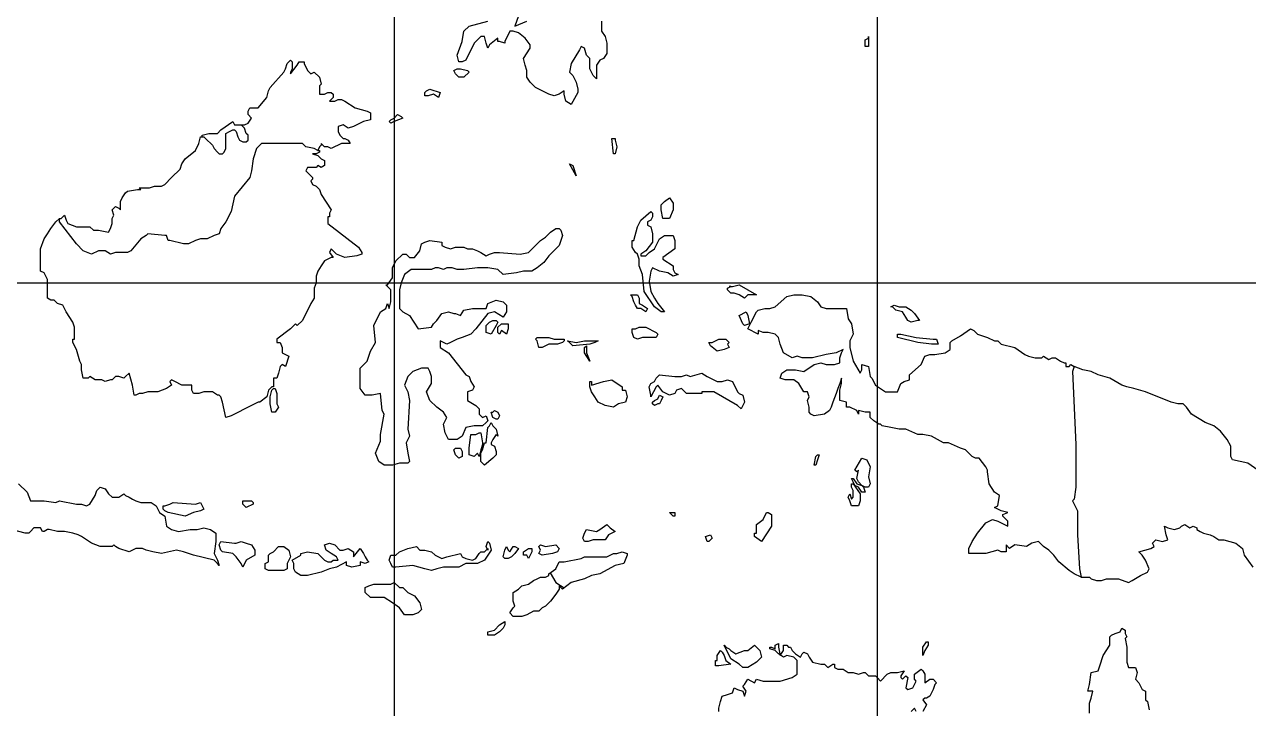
# Model space of a CAD drawing. Header units: millimetres. Extents: x 1844 to 27622, y 2629 to 17869.
# Drawn here: x 22207 to 24835, y 7105 to 8573 of the extents above; entities that cross this region are included whole.
import ezdxf

# ---------------------------------------------------------------- set-up
doc = ezdxf.new("R2010")
doc.units = ezdxf.units.MM
doc.layers.add('COUNTRY', color=212, linetype='Continuous')
doc.layers.add('网格线', color=251, linetype='Continuous')

msp = doc.modelspace()

# ---------------------------------------------------------------- linework, layer by layer
at = {"layer": 'COUNTRY', "linetype": 'Continuous', "lineweight": -3}
for points in [[(23446.5, 8580.5), (23446.5, 8558.6), (23453.8, 8547.7), (23457.5, 8533.1), (23457.5, 8511.2), (23450.2, 8500.2), (23442.9, 8496.6), (23435.6, 8485.6), (23435.6, 8456.4), (23428.3, 8463.7), (23421, 8478.3), (23421, 8500.2), (23413.7, 8507.5), (23410, 8522.1), (23402.7, 8525.8), (23399.1, 8518.5), (23380.8, 8489.3), (23377.2, 8471), (23384.5, 8463.7), (23391.8, 8449.1), (23395.4, 8434.5), (23395.4, 8427.2), (23380.8, 8401.7), (23369.9, 8409), (23366.2, 8423.6), (23366.2, 8430.9), (23355.3, 8423.6), (23344.3, 8419.9), (23333.4, 8423.6), (23304.2, 8438.2), (23293.2, 8449.1), (23285.9, 8460.1), (23285.9, 8474.7), (23282.3, 8485.6), (23278.6, 8500.2), (23293.2, 8522.1), (23293.2, 8529.4), (23282.3, 8544), (23267.7, 8555), (23256.7, 8558.6), (23249.4, 8558.6), (23238.5, 8536.7), (23238.5, 8533.1), (23227.5, 8536.7), (23223.9, 8536.7), (23223.9, 8544), (23205.6, 8529.4), (23202, 8522.1), (23198.3, 8533.1), (23194.7, 8547.7), (23187.4, 8547.7), (23172.8, 8533.1), (23154.6, 8496.6), (23147.3, 8492.9), (23140, 8492.9), (23136.3, 8507.5), (23147.3, 8536.7), (23150.9, 8558.6), (23161.9, 8569.6), (23202, 8580.5)], [(23267.7, 8591.5), (23260.4, 8569.6), (23285.9, 8580.5)], [(24019.5, 8544), (24019.5, 8547.7), (24019.5, 8533.1), (24019.5, 8525.8), (24012.2, 8525.8), (24012.2, 8529.4), (24012.2, 8540.4), (24012.2, 8540.4), (24019.5, 8544)], [(22672.8, 8357.9), (22680.1, 8357.9), (22687.4, 8361.5), (22694.7, 8372.5), (22687.4, 8379.8), (22687.4, 8387.1), (22691, 8394.4), (22698.3, 8394.4), (22709.3, 8394.4), (22727.5, 8416.3), (22731.2, 8430.9), (22734.8, 8438.2), (22764, 8471), (22767.7, 8478.3), (22771.3, 8489.3), (22778.6, 8496.6), (22778.6, 8496.6), (22782.3, 8492.9), (22782.3, 8478.3), (22778.6, 8471), (22778.6, 8467.4), (22793.2, 8485.6), (22796.9, 8492.9), (22807.8, 8492.9), (22807.8, 8489.3), (22815.1, 8474.7), (22822.4, 8467.4), (22829.7, 8471), (22840.7, 8460.1), (22844.3, 8445.5), (22840.7, 8441.8), (22840.7, 8423.6), (22844.3, 8423.6), (22848, 8423.6), (22851.6, 8423.6), (22858.9, 8427.2), (22866.2, 8427.2), (22869.9, 8423.6), (22869.9, 8416.3), (22862.6, 8409), (22866.2, 8409), (22873.5, 8409), (22880.8, 8412.6), (22888.1, 8412.6), (22895.4, 8409), (22917.3, 8394.4), (22942.9, 8387.1), (22950.2, 8383.4), (22950.2, 8376.1), (22950.2, 8368.8), (22935.6, 8365.2), (22928.3, 8361.5), (22913.7, 8354.2), (22902.7, 8350.6), (22891.8, 8357.9), (22880.8, 8354.2), (22880.8, 8343.3), (22884.5, 8336), (22891.8, 8328.7), (22895.4, 8328.7), (22902.7, 8325), (22906.4, 8317.7), (22888.1, 8317.7), (22866.2, 8306.8), (22858.9, 8310.4), (22851.6, 8310.4), (22844.3, 8317.7), (22844.3, 8314.1), (22840.7, 8310.4), (22837, 8303.1)], [(23129, 8474.7), (23136.3, 8478.3), (23143.6, 8478.3), (23158.2, 8474.7), (23161.9, 8471), (23150.9, 8460.1), (23140, 8460.1), (23132.7, 8467.4), (23129, 8474.7)], [(23067, 8419.9), (23067, 8427.2), (23070.6, 8430.9), (23077.9, 8434.5), (23099.8, 8427.2), (23096.2, 8416.3), (23085.2, 8423.6), (23074.3, 8419.9), (23067, 8419.9)], [(22588.9, 8332.3), (22588.9, 8336), (22603.5, 8339.6), (22621.7, 8339.6), (22629, 8346.9), (22654.6, 8365.2), (22658.2, 8357.9), (22672.8, 8357.9)], [(22994, 8361.5), (22990.3, 8365.2), (22994, 8368.8), (23001.3, 8372.5), (23008.6, 8379.8), (23015.9, 8376.1), (23019.5, 8372.5), (23001.3, 8365.2), (22994, 8361.5)], [(22282.3, 8157.1), (22285.9, 8157.1), (22289.6, 8160.8), (22293.2, 8164.4), (22296.9, 8153.5), (22300.5, 8146.2), (22318.8, 8138.9), (22326.1, 8138.9), (22340.7, 8138.9), (22348, 8138.9), (22355.3, 8131.6), (22366.2, 8131.6), (22388.1, 8127.9), (22391.8, 8135.2), (22395.4, 8146.2), (22395.4, 8157.1), (22399.1, 8164.4), (22395.4, 8175.4), (22402.7, 8182.7), (22410, 8179), (22413.7, 8175.4), (22413.7, 8193.6), (22417.3, 8200.9), (22424.6, 8211.9), (22428.3, 8215.5), (22450.2, 8219.2), (22457.5, 8219.2), (22453.8, 8222.8), (22461.1, 8222.8), (22475.7, 8222.8), (22486.7, 8226.5), (22501.3, 8226.5), (22508.6, 8230.1), (22523.2, 8244.7), (22541.4, 8263), (22545.1, 8273.9), (22552.4, 8284.9), (22574.3, 8303.1), (22581.6, 8317.7), (22585.2, 8332.3), (22588.9, 8332.3)], [(23468.4, 8328.7), (23475.7, 8328.7), (23475.7, 8325), (23479.4, 8310.4), (23475.7, 8295.8), (23472.1, 8295.8), (23468.4, 8328.7)], [(22837, 8303.1), (22840.7, 8303.1), (22840.7, 8299.5), (22833.4, 8295.8), (22826.1, 8295.8), (22837, 8292.2), (22844.3, 8284.9), (22851.6, 8281.2), (22851.6, 8270.3), (22844.3, 8266.6), (22837, 8270.3), (22833.4, 8266.6), (22815.1, 8266.6), (22811.5, 8259.3), (22822.4, 8248.4), (22826.1, 8244.7), (22826.1, 8241.1), (22822.4, 8237.4), (22826.1, 8230.1), (22833.4, 8226.5), (22840.7, 8219.2), (22844.3, 8208.2), (22866.2, 8175.4), (22862.6, 8168.1), (22862.6, 8160.8), (22858.9, 8160.8), (22858.9, 8153.5), (22858.9, 8146.2), (22924.6, 8095.1), (22931.9, 8084.2), (22931.9, 8080.5), (22921, 8076.9), (22895.4, 8073.2), (22877.2, 8080.5), (22866.2, 8091.5), (22862.6, 8084.2), (22869.9, 8073.2), (22866.2, 8073.2), (22851.6, 8065.9), (22844.3, 8055), (22837, 8044), (22833.4, 8033.1), (22833.4, 8018.5), (22829.7, 8007.5), (22829.7, 7985.6), (22822.4, 7974.7), (22804.2, 7938.2), (22793.2, 7927.2), (22789.6, 7930.9), (22778.6, 7919.9), (22749.4, 7898), (22749.4, 7890.7), (22756.7, 7890.7), (22760.4, 7879.8), (22760.4, 7868.8), (22775, 7861.5), (22767.7, 7839.6), (22760.4, 7843.3), (22756.7, 7839.6), (22753.1, 7825), (22749.4, 7814.1), (22742.1, 7814.1), (22742.1, 7806.8), (22742.1, 7799.5), (22742.1, 7795.8), (22738.5, 7795.8), (22731.2, 7788.5), (22727.5, 7773.9), (22712.9, 7763), (22709.3, 7763), (22694.7, 7755.7), (22650.9, 7733.8), (22640, 7730.1), (22632.7, 7763), (22629, 7773.9), (22625.4, 7777.6), (22621.7, 7777.6), (22610.8, 7784.9), (22592.5, 7784.9), (22581.6, 7781.2), (22570.6, 7781.2), (22567, 7788.5), (22567, 7799.5), (22545.1, 7799.5), (22530.5, 7806.8), (22523.2, 7810.4), (22519.5, 7806.8), (22523.2, 7799.5), (22512.2, 7792.2), (22494, 7784.9), (22483, 7784.9), (22472.1, 7784.9), (22461.1, 7781.2), (22453.8, 7781.2), (22446.5, 7777.6), (22442.9, 7777.6), (22439.2, 7799.5), (22431.9, 7825), (22424.6, 7817.7), (22421, 7814.1), (22410, 7817.7), (22402.7, 7817.7), (22395.4, 7810.4), (22391.8, 7810.4), (22380.8, 7806.8), (22373.5, 7810.4), (22358.9, 7810.4), (22348, 7817.7), (22344.3, 7814.1), (22333.4, 7814.1), (22329.7, 7832.3), (22329.7, 7843.3), (22326.1, 7850.6), (22318.8, 7876.1), (22311.5, 7890.7), (22311.5, 7898), (22315.1, 7898), (22315.1, 7909), (22315.1, 7923.6), (22311.5, 7934.5), (22296.9, 7956.4), (22293.2, 7963.7), (22289.6, 7971), (22278.6, 7974.7), (22271.3, 7982), (22264, 7982), (22256.7, 7985.6), (22256.7, 8000.2), (22256.7, 8025.8), (22249.4, 8040.4), (22242.1, 8044), (22242.1, 8051.3), (22242.1, 8073.2), (22242.1, 8091.5), (22249.4, 8113.3), (22256.7, 8124.3), (22264, 8135.2), (22275, 8149.8), (22282.3, 8157.1)], [(23377.2, 8273.9), (23377.2, 8273.9), (23384.5, 8270.3), (23391.8, 8248.4), (23377.2, 8273.9)], [(23592.5, 8200.9), (23599.8, 8190), (23599.8, 8182.7), (23599.8, 8175.4), (23592.5, 8157.1), (23577.9, 8157.1), (23574.3, 8175.4), (23574.3, 8186.3), (23581.6, 8193.6), (23592.5, 8200.9)], [(23552.4, 8171.7), (23552.4, 8171.7), (23556, 8168.1), (23556, 8160.8), (23552.4, 8153.5), (23545.1, 8149.8), (23545.1, 8142.5), (23552.4, 8138.9), (23556, 8124.3), (23556, 8113.3), (23556, 8106), (23541.4, 8087.8), (23530.5, 8080.5), (23530.5, 8076.9), (23541.4, 8076.9), (23548.7, 8084.2), (23559.7, 8091.5), (23570.6, 8113.3), (23581.6, 8120.6), (23596.2, 8120.6), (23599.8, 8120.6), (23603.5, 8109.7), (23603.5, 8091.5), (23577.9, 8073.2), (23577.9, 8069.6), (23599.8, 8055), (23599.8, 8047.7), (23603.5, 8040.4), (23610.8, 8036.7), (23599.8, 8033.1), (23588.9, 8040.4), (23570.6, 8044), (23556, 8051.3), (23552.4, 8044), (23548.7, 8022.1), (23552.4, 8000.2), (23559.7, 7985.6), (23567, 7974.7), (23581.6, 7956.4), (23574.3, 7956.4), (23559.7, 7967.4), (23537.8, 8000.2), (23534.1, 8036.7), (23526.8, 8055), (23526.8, 8069.6), (23523.2, 8080.5), (23519.5, 8084.2), (23512.2, 8095.1), (23512.2, 8109.7), (23515.9, 8109.7), (23523.2, 8138.9), (23530.5, 8153.5), (23552.4, 8171.7)], [(23077.9, 8109.7), (23103.5, 8106), (23103.5, 8098.8), (23110.8, 8095.1), (23121.7, 8091.5), (23132.7, 8095.1), (23140, 8095.1), (23150.9, 8095.1), (23158.2, 8091.5), (23169.2, 8091.5), (23180.1, 8087.8), (23187.4, 8084.2), (23198.3, 8076.9), (23205.6, 8080.5), (23216.6, 8084.2), (23227.5, 8084.2), (23271.3, 8080.5), (23289.6, 8084.2), (23315.1, 8109.7), (23326.1, 8117), (23337, 8127.9), (23348, 8135.2), (23355.3, 8135.2), (23358.9, 8131.6), (23362.6, 8120.6), (23358.9, 8109.7), (23355.3, 8098.8), (23333.4, 8076.9), (23322.4, 8062.3), (23307.8, 8051.3), (23296.9, 8044), (23278.6, 8044), (23264, 8040.4), (23234.8, 8036.7), (23223.9, 8047.7), (23202, 8051.3), (23180.1, 8051.3), (23150.9, 8047.7), (23136.3, 8047.7), (23125.4, 8051.3), (23114.4, 8051.3), (23107.1, 8047.7), (23096.2, 8051.3), (23088.9, 8051.3), (23081.6, 8047.7), (23063.3, 8047.7), (23048.7, 8047.7), (23037.8, 8047.7), (23023.2, 8036.7), (23015.9, 8018.5), (23012.2, 8003.9), (23012.2, 7963.7), (23019.5, 7956.4), (23034.1, 7949.1), (23052.4, 7919.9), (23081.6, 7923.6), (23085.2, 7930.9), (23092.5, 7938.2), (23103.5, 7952.8), (23118.1, 7956.4), (23129, 7952.8), (23132.7, 7952.8), (23143.6, 7949.1), (23150.9, 7960.1), (23169.2, 7963.7), (23198.3, 7963.7), (23202, 7974.7), (23220.2, 7982), (23234.8, 7978.3), (23242.1, 7971), (23242.1, 7956.4), (23234.8, 7945.5), (23216.6, 7956.4), (23202, 7952.8), (23176.4, 7919.9), (23165.5, 7909), (23147.3, 7901.7), (23136.3, 7898), (23121.7, 7890.7), (23114.4, 7887.1), (23099.8, 7894.4), (23099.8, 7879.8), (23118.1, 7868.8), (23154.6, 7821.4), (23161.9, 7817.7), (23165.5, 7806.8), (23172.8, 7795.8), (23169.2, 7788.5), (23158.2, 7784.9), (23158.2, 7773.9), (23158.2, 7766.6), (23176.4, 7755.7), (23183.7, 7748.4), (23183.7, 7737.4), (23191, 7730.1), (23198.3, 7733.8), (23202, 7722.8), (23198.3, 7719.2), (23191, 7711.9), (23172.8, 7711.9), (23154.6, 7708.2), (23147.3, 7690), (23136.3, 7682.7), (23118.1, 7682.7), (23110.8, 7697.3), (23107.1, 7715.5), (23114.4, 7730.1), (23107.1, 7741.1), (23092.5, 7752), (23077.9, 7766.6), (23070.6, 7784.9), (23081.6, 7803.1), (23081.6, 7817.7), (23077.9, 7828.7), (23074.3, 7836), (23059.7, 7836), (23041.4, 7828.7), (23030.5, 7817.7), (23023.2, 7799.5), (23030.5, 7784.9), (23034.1, 7766.6), (23030.5, 7704.6), (23034.1, 7690), (23026.8, 7675.4), (23030.5, 7653.5), (23034.1, 7635.2), (23030.5, 7631.6), (23012.2, 7631.6), (22997.6, 7627.9), (22979.4, 7627.9), (22968.4, 7635.2), (22961.1, 7653.5), (22972.1, 7679), (22972.1, 7693.6), (22979.4, 7737.4), (22975.7, 7744.7), (22972.1, 7781.2), (22953.8, 7777.6), (22939.2, 7777.6), (22928.3, 7792.2), (22928.3, 7810.4), (22928.3, 7836), (22942.9, 7850.6), (22950.2, 7872.5), (22961.1, 7890.7), (22957.5, 7927.2), (22972.1, 7956.4), (22983, 7963.7), (22986.7, 7974.7), (22990.3, 7963.7), (22994, 7978.3), (22994, 8003.9), (22983, 8014.8), (22986.7, 8014.8), (22997.6, 8029.4), (22997.6, 8036.7), (22997.6, 8051.3), (23004.9, 8065.9), (23019.5, 8080.5), (23026.8, 8080.5), (23034.1, 8073.2), (23045.1, 8073.2), (23056, 8087.8), (23059.7, 8102.4), (23067, 8106), (23077.9, 8109.7)], [(23723.9, 8011.2), (23720.2, 8011.2), (23727.5, 8011.2), (23742.1, 8014.8), (23778.6, 7992.9), (23760.4, 7992.9), (23753.1, 7985.6), (23742.1, 7992.9), (23731.2, 7996.6), (23723.9, 7996.6), (23716.6, 8003.9), (23716.6, 8007.5), (23723.9, 8011.2)], [(23508.6, 7992.9), (23523.2, 7992.9), (23526.8, 7985.6), (23526.8, 7974.7), (23534.1, 7971), (23545.1, 7963.7), (23541.4, 7956.4), (23530.5, 7963.7), (23523.2, 7963.7), (23519.5, 7971), (23515.9, 7978.3), (23512.2, 7989.3), (23508.6, 7992.9)], [(24475.7, 7387.1), (24475.7, 7387.1), (24461.1, 7394.4), (24450.2, 7401.7), (24428.3, 7419.9), (24417.3, 7434.5), (24406.4, 7445.5), (24395.4, 7452.8), (24391.8, 7456.4), (24384.5, 7463.7), (24369.9, 7460.1), (24358.9, 7452.8), (24333.4, 7456.4), (24322.4, 7449.1), (24315.1, 7456.4), (24315.1, 7445.5), (24315.1, 7441.8), (24311.5, 7441.8), (24304.2, 7441.8), (24296.9, 7445.5), (24271.3, 7438.2), (24245.8, 7438.2), (24234.8, 7438.2), (24234.8, 7449.1), (24242.1, 7463.7), (24253.1, 7482), (24271.3, 7503.9), (24285.9, 7511.2), (24296.9, 7507.5), (24311.5, 7500.2), (24318.8, 7496.6), (24318.8, 7507.5), (24307.8, 7518.5), (24307.8, 7522.1), (24318.8, 7525.8), (24304.2, 7529.4), (24289.6, 7536.7), (24296.9, 7540.4), (24300.5, 7562.3), (24289.6, 7569.6), (24278.6, 7587.8), (24275, 7613.3), (24275, 7617), (24271.3, 7624.3), (24256.7, 7642.5), (24249.4, 7642.5), (24242.1, 7646.2), (24234.8, 7653.5), (24234.8, 7653.5), (24227.5, 7660.8), (24216.6, 7664.4), (24191, 7675.4), (24180.1, 7675.4), (24154.6, 7690), (24136.3, 7693.6), (24125.4, 7693.6), (24099.8, 7704.6), (24085.2, 7704.6), (24067, 7708.2), (24048.7, 7711.9), (24045.1, 7715.5), (24041.4, 7715.5), (24030.5, 7722.8), (24023.2, 7730.1), (24023.2, 7741.1), (24012.2, 7741.1), (23997.6, 7744.7), (23997.6, 7737.4), (23994, 7744.7), (23979.4, 7752), (23972.1, 7752), (23972.1, 7763), (23957.5, 7766.6), (23957.5, 7773.9), (23957.5, 7788.5), (23961.1, 7803.1), (23961.1, 7814.1), (23957.5, 7803.1), (23953.8, 7792.2), (23950.2, 7781.2), (23942.9, 7763), (23939.2, 7752), (23935.6, 7744.7), (23924.6, 7737.4), (23902.7, 7733.8), (23895.4, 7737.4), (23891.8, 7741.1), (23891.8, 7752), (23888.1, 7766.6), (23891.8, 7773.9), (23888.1, 7784.9), (23880.8, 7784.9), (23869.9, 7803.1), (23858.9, 7810.4), (23840.7, 7810.4), (23829.7, 7814.1), (23833.4, 7825), (23844.3, 7832.3), (23862.6, 7832.3), (23880.8, 7828.7), (23902.7, 7843.3), (23917.3, 7846.9), (23928.3, 7843.3), (23946.5, 7843.3), (23957.5, 7846.9), (23957.5, 7857.9), (23961.1, 7868.8), (23964.8, 7876.1), (23950.2, 7868.8), (23928.3, 7865.2), (23899.1, 7857.9), (23877.2, 7857.9), (23866.2, 7861.5), (23855.3, 7857.9), (23837, 7868.8), (23829.7, 7887.1), (23826.1, 7901.7), (23818.8, 7909), (23804.2, 7912.6), (23793.2, 7912.6), (23782.3, 7916.3), (23782.3, 7909), (23760.4, 7919.9), (23764, 7927.2), (23767.7, 7934.5), (23778.6, 7956.4), (23782.3, 7960.1), (23796.9, 7963.7), (23807.8, 7963.7), (23818.8, 7967.4), (23844.3, 7989.3), (23858.9, 7992.9), (23877.2, 7992.9), (23895.4, 7989.3), (23910, 7978.3), (23917.3, 7967.4), (23928.3, 7963.7), (23972.1, 7963.7), (23975.7, 7941.8), (23983, 7930.9), (23986.7, 7909), (23979.4, 7894.4), (23979.4, 7879.8), (23986.7, 7850.6), (24001.3, 7825), (24004.9, 7832.3), (24004.9, 7843.3), (24019.5, 7839.6), (24023.2, 7817.7), (24026.8, 7814.1), (24034.1, 7799.5), (24056, 7784.9), (24063.3, 7784.9), (24081.6, 7784.9), (24088.9, 7803.1), (24096.2, 7806.8), (24107.1, 7810.4), (24107.1, 7821.4), (24132.7, 7843.3), (24140, 7861.5), (24150.9, 7865.2), (24161.9, 7865.2), (24183.7, 7868.8), (24194.7, 7876.1), (24194.7, 7890.7), (24198.3, 7894.4), (24216.6, 7905.3), (24238.5, 7919.9), (24245.8, 7916.3), (24253.1, 7909), (24275, 7901.7), (24289.6, 7894.4), (24296.9, 7894.4), (24304.2, 7887.1), (24333.4, 7879.8), (24355.3, 7865.2), (24362.6, 7861.5), (24377.2, 7857.9), (24391.8, 7857.9), (24395.4, 7861.5), (24406.4, 7854.2), (24413.7, 7857.9), (24421, 7857.9), (24431.9, 7850.6), (24439.2, 7846.9), (24442.9, 7846.9), (24442.9, 7843.3), (24442.9, 7839.6), (24450.2, 7839.6), (24453.8, 7843.3), (24461.1, 7839.6)], [(24070.6, 7967.4), (24067, 7967.4), (24074.3, 7971), (24085.2, 7967.4), (24088.9, 7967.4), (24099.8, 7967.4), (24110.8, 7960.1), (24118.1, 7952.8), (24129, 7938.2), (24125.4, 7938.2), (24110.8, 7934.5), (24103.5, 7938.2), (24099.8, 7945.5), (24092.5, 7956.4), (24077.9, 7960.1), (24070.6, 7967.4)], [(23212.9, 7938.2), (23220.2, 7938.2), (23223.9, 7934.5), (23220.2, 7927.2), (23209.3, 7909), (23198.3, 7912.6), (23198.3, 7923.6), (23198.3, 7927.2), (23205.6, 7934.5), (23212.9, 7938.2)], [(23742.1, 7949.1), (23756.7, 7956.4), (23760.4, 7949.1), (23764, 7930.9), (23753.1, 7927.2), (23749.4, 7930.9), (23742.1, 7949.1)], [(23223.9, 7923.6), (23231.2, 7930.9), (23234.8, 7930.9), (23245.8, 7930.9), (23245.8, 7927.2), (23245.8, 7919.9), (23242.1, 7909), (23231.2, 7916.3), (23227.5, 7909), (23223.9, 7912.6), (23223.9, 7919.9), (23223.9, 7923.6)], [(23512.2, 7919.9), (23519.5, 7919.9), (23526.8, 7923.6), (23541.4, 7923.6), (23563.3, 7912.6), (23567, 7909), (23563.3, 7901.7), (23534.1, 7901.7), (23523.2, 7898), (23515.9, 7901.7), (23512.2, 7912.6), (23512.2, 7919.9)], [(23307.8, 7901.7), (23333.4, 7901.7), (23344.3, 7898), (23362.6, 7898), (23366.2, 7898), (23366.2, 7894.4), (23362.6, 7890.7), (23351.6, 7887.1), (23333.4, 7887.1), (23318.8, 7879.8), (23311.5, 7879.8), (23307.8, 7894.4), (23304.2, 7898), (23307.8, 7901.7)], [(23377.2, 7890.7), (23373.5, 7894.4), (23391.8, 7890.7), (23410, 7894.4), (23435.6, 7894.4), (23439.2, 7894.4), (23431.9, 7890.7), (23421, 7887.1), (23384.5, 7883.4), (23377.2, 7890.7)], [(23410, 7879.8), (23413.7, 7883.4), (23413.7, 7883.4), (23413.7, 7868.8), (23421, 7850.6), (23410, 7868.8), (23410, 7879.8)], [(23676.4, 7890.7), (23683.7, 7890.7), (23691, 7894.4), (23698.3, 7898), (23705.6, 7898), (23712.9, 7898), (23720.2, 7890.7), (23716.6, 7887.1), (23720.2, 7879.8), (23709.3, 7876.1), (23694.7, 7872.5), (23680.1, 7883.4), (23676.4, 7890.7)], [(24081.6, 7905.3), (24081.6, 7909), (24088.9, 7909), (24121.7, 7901.7), (24158.2, 7898), (24165.5, 7898), (24169.2, 7887.1), (24154.6, 7887.1), (24125.4, 7890.7), (24081.6, 7901.7), (24081.6, 7905.3)], [(24855.3, 7617), (24833.4, 7631.6), (24800.5, 7638.9), (24796.9, 7646.2), (24796.9, 7668.1), (24789.6, 7682.7), (24775, 7700.9), (24760.4, 7711.9), (24742.1, 7719.2), (24712.9, 7737.4), (24702, 7752), (24694.7, 7759.3), (24683.7, 7759.3), (24669.2, 7763), (24614.4, 7784.9), (24588.9, 7792.2), (24574.3, 7795.8), (24563.3, 7799.5), (24537.8, 7814.1), (24512.2, 7821.4), (24497.6, 7828.7), (24479.4, 7832.3), (24461.1, 7839.6)], [(23421, 7806.8), (23424.6, 7806.8), (23424.6, 7799.5), (23450.2, 7806.8), (23468.4, 7810.4), (23490.3, 7795.8), (23490.3, 7788.5), (23497.6, 7788.5), (23501.3, 7773.9), (23497.6, 7763), (23483, 7759.3), (23472.1, 7752), (23453.8, 7755.7), (23439.2, 7763), (23431.9, 7773.9), (23424.6, 7784.9), (23421, 7795.8), (23421, 7803.1), (23421, 7806.8)], [(23552.4, 7773.9), (23552.4, 7777.6), (23548.7, 7795.8), (23552.4, 7803.1), (23559.7, 7806.8), (23563.3, 7814.1), (23570.6, 7821.4), (23603.5, 7817.7), (23618.1, 7817.7), (23629, 7821.4), (23636.3, 7817.7), (23661.9, 7825), (23672.8, 7817.7), (23687.4, 7810.4), (23694.7, 7806.8), (23705.6, 7806.8), (23716.6, 7810.4), (23727.5, 7806.8), (23738.5, 7784.9), (23742.1, 7781.2), (23749.4, 7777.6), (23753.1, 7763), (23745.8, 7748.4), (23738.5, 7755.7), (23687.4, 7784.9), (23672.8, 7784.9), (23661.9, 7784.9), (23661.9, 7781.2), (23654.6, 7781.2), (23640, 7781.2), (23629, 7781.2), (23618.1, 7792.2), (23607.1, 7788.5), (23603.5, 7781.2), (23592.5, 7777.6), (23577.9, 7784.9), (23567, 7799.5), (23563.3, 7795.8), (23552.4, 7773.9)], [(22745.8, 7792.2), (22745.8, 7792.2), (22749.4, 7781.2), (22749.4, 7759.3), (22753.1, 7752), (22745.8, 7741.1), (22738.5, 7741.1), (22734.8, 7759.3), (22734.8, 7773.9), (22738.5, 7788.5), (22742.1, 7792.2), (22745.8, 7792.2)], [(23559.7, 7755.7), (23556, 7759.3), (23556, 7763), (23559.7, 7766.6), (23567, 7770.3), (23570.6, 7777.6), (23577.9, 7773.9), (23574.3, 7766.6), (23570.6, 7759.3), (23567, 7759.3), (23559.7, 7755.7)], [(23212.9, 7741.1), (23216.6, 7744.7), (23216.6, 7744.7), (23223.9, 7741.1), (23227.5, 7733.8), (23223.9, 7726.5), (23220.2, 7726.5), (23212.9, 7730.1), (23209.3, 7741.1), (23212.9, 7741.1)], [(23194.7, 7675.4), (23198.3, 7675.4), (23202, 7708.2), (23205.6, 7711.9), (23209.3, 7719.2), (23212.9, 7711.9), (23220.2, 7704.6), (23223.9, 7690), (23220.2, 7693.6), (23212.9, 7682.7), (23209.3, 7675.4), (23209.3, 7671.7), (23216.6, 7668.1), (23220.2, 7657.1), (23220.2, 7649.8), (23212.9, 7642.5), (23194.7, 7627.9), (23187.4, 7635.2), (23187.4, 7642.5), (23187.4, 7653.5), (23191, 7660.8), (23194.7, 7675.4)], [(23165.5, 7693.6), (23176.4, 7693.6), (23183.7, 7697.3), (23187.4, 7697.3), (23191, 7675.4), (23191, 7671.7), (23187.4, 7660.8), (23183.7, 7646.2), (23180.1, 7653.5), (23172.8, 7646.2), (23161.9, 7649.8), (23161.9, 7664.4), (23165.5, 7693.6)], [(23129, 7660.8), (23132.7, 7664.4), (23136.3, 7664.4), (23143.6, 7664.4), (23147.3, 7657.1), (23147.3, 7646.2), (23140, 7642.5), (23132.7, 7649.8), (23129, 7660.8)], [(23906.4, 7646.2), (23910, 7649.8), (23913.7, 7649.8), (23910, 7638.9), (23906.4, 7627.9), (23902.7, 7627.9), (23906.4, 7646.2)], [(23990.3, 7617), (24004.9, 7642.5), (24015.9, 7638.9), (24023.2, 7624.3), (24019.5, 7602.4), (24023.2, 7587.8), (24019.5, 7580.5), (24012.2, 7580.5), (24004.9, 7584.2), (23997.6, 7591.5), (23994, 7598.8), (23997.6, 7617), (23994, 7613.3), (23990.3, 7617)], [(23986.7, 7591.5), (23983, 7598.8), (23986.7, 7598.8), (23994, 7587.8), (24004.9, 7584.2), (24008.6, 7580.5), (24012.2, 7569.6), (24008.6, 7569.6), (24004.9, 7569.6), (23997.6, 7580.5), (23990.3, 7584.2), (23986.7, 7591.5)], [(22194.7, 7587.8), (22212.9, 7569.6), (22220.2, 7551.3), (22234.8, 7551.3), (22249.4, 7551.3), (22275, 7547.7), (22282.3, 7551.3), (22318.8, 7544), (22329.7, 7544), (22340.7, 7540.4), (22348, 7544), (22358.9, 7562.3), (22362.6, 7573.2), (22369.9, 7580.5), (22380.8, 7576.9), (22388.1, 7565.9), (22395.4, 7558.6), (22410, 7558.6), (22421, 7565.9), (22424.6, 7562.3), (22431.9, 7558.6), (22439.2, 7555), (22446.5, 7551.3), (22457.5, 7547.7), (22479.4, 7547.7), (22490.3, 7540.4), (22497.6, 7525.8), (22508.6, 7518.5), (22512.2, 7496.6), (22523.2, 7489.3), (22537.8, 7485.6), (22563.3, 7489.3), (22577.9, 7489.3), (22592.5, 7492.9), (22607.1, 7489.3), (22618.1, 7482), (22618.1, 7463.7), (22614.4, 7438.2), (22618.1, 7430.9), (22621.7, 7423.6), (22625.4, 7412.6), (22621.7, 7416.3), (22614.4, 7423.6), (22570.6, 7434.5), (22548.7, 7441.8), (22534.1, 7445.5), (22501.3, 7438.2), (22483, 7441.8), (22468.4, 7445.5), (22461.1, 7449.1)], [(23983, 7587.8), (23986.7, 7587.8), (24001.3, 7565.9), (24001.3, 7558.6), (24001.3, 7551.3), (23997.6, 7540.4), (23986.7, 7540.4), (23983, 7540.4), (23979.4, 7551.3), (23975.7, 7558.6), (23979.4, 7565.9), (23983, 7555), (23986.7, 7558.6), (23986.7, 7573.2), (23986.7, 7573.2), (23983, 7580.5), (23983, 7587.8)], [(22504.9, 7540.4), (22508.6, 7540.4), (22519.5, 7544), (22526.8, 7547.7), (22574.3, 7544), (22585.2, 7547.7), (22592.5, 7533.1), (22585.2, 7529.4), (22570.6, 7525.8), (22552.4, 7518.5), (22515.9, 7525.8), (22508.6, 7529.4), (22504.9, 7533.1), (22504.9, 7540.4)], [(22676.4, 7551.3), (22694.7, 7551.3), (22698.3, 7547.7), (22698.3, 7544), (22683.7, 7536.7), (22676.4, 7544), (22676.4, 7551.3)], [(23596.2, 7522.1), (23592.5, 7525.8), (23599.8, 7525.8), (23603.5, 7525.8), (23603.5, 7518.5), (23599.8, 7518.5), (23596.2, 7522.1)], [(23775, 7482), (23775, 7482), (23778.6, 7482), (23778.6, 7500.2), (23793.2, 7511.2), (23800.5, 7525.8), (23804.2, 7525.8), (23811.5, 7522.1), (23811.5, 7496.6), (23789.6, 7463.7), (23775, 7474.7), (23775, 7482)], [(22461.1, 7449.1), (22446.5, 7449.1), (22431.9, 7441.8), (22410, 7449.1), (22402.7, 7452.8), (22399.1, 7456.4), (22395.4, 7452.8), (22384.5, 7452.8), (22369.9, 7452.8), (22351.6, 7460.1), (22340.7, 7467.4), (22329.7, 7474.7), (22322.4, 7478.3), (22311.5, 7482), (22293.2, 7485.6), (22278.6, 7485.6), (22260.4, 7489.3), (22256.7, 7489.3), (22249.4, 7485.6), (22245.8, 7485.6), (22242.1, 7492.9), (22227.5, 7492.9), (22220.2, 7485.6), (22216.6, 7482), (22209.3, 7482), (22165.5, 7492.9)], [(23410, 7463.7), (23406.4, 7471), (23410, 7482), (23413.7, 7489.3), (23435.6, 7485.6), (23442.9, 7489.3), (23457.5, 7500.2), (23464.8, 7492.9), (23475.7, 7485.6), (23461.1, 7478.3), (23453.8, 7467.4), (23439.2, 7467.4), (23428.3, 7467.4), (23417.3, 7463.7), (23410, 7463.7)], [(24475.7, 7387.1), (24494, 7387.1), (24497.6, 7383.4), (24508.6, 7379.8), (24519.5, 7379.8), (24530.5, 7383.4), (24552.4, 7383.4), (24556, 7383.4), (24577.9, 7376.1), (24585.2, 7379.8), (24603.5, 7390.7), (24618.1, 7398), (24621.7, 7405.3), (24614.4, 7423.6), (24607.1, 7434.5), (24599.8, 7441.8), (24625.4, 7449.1), (24632.7, 7452.8), (24629, 7460.1), (24636.3, 7467.4), (24650.9, 7463.7), (24661.9, 7467.4), (24658.2, 7478.3), (24654.6, 7496.6), (24661.9, 7492.9), (24676.4, 7489.3), (24687.4, 7492.9), (24691, 7496.6), (24698.3, 7500.2), (24709.3, 7492.9), (24716.6, 7496.6), (24723.9, 7492.9), (24723.9, 7489.3), (24731.2, 7485.6), (24738.5, 7482), (24753.1, 7478.3), (24760.4, 7474.7), (24771.3, 7467.4), (24782.3, 7467.4), (24807.8, 7460.1), (24822.4, 7449.1), (24826.1, 7434.5), (24844.3, 7409)], [(22658.2, 7460.1), (22661.9, 7460.1), (22672.8, 7463.7), (22683.7, 7460.1), (22694.7, 7456.4), (22702, 7445.5), (22702, 7434.5), (22683.7, 7423.6), (22676.4, 7409), (22672.8, 7416.3), (22661.9, 7430.9), (22654.6, 7438.2), (22632.7, 7441.8), (22629, 7445.5), (22625.4, 7456.4), (22629, 7463.7), (22658.2, 7460.1)], [(23001.3, 7434.5), (23004.9, 7434.5), (23012.2, 7441.8), (23030.5, 7449.1), (23048.7, 7452.8), (23056, 7445.5), (23067, 7445.5), (23081.6, 7441.8), (23088.9, 7434.5), (23103.5, 7427.2), (23114.4, 7430.9), (23143.6, 7438.2), (23147.3, 7430.9), (23154.6, 7427.2), (23169.2, 7423.6), (23176.4, 7427.2), (23183.7, 7438.2), (23187.4, 7441.8), (23194.7, 7441.8), (23202, 7449.1), (23202, 7445.5), (23198.3, 7452.8), (23202, 7463.7), (23205.6, 7460.1), (23209.3, 7445.5), (23202, 7434.5), (23194.7, 7423.6), (23180.1, 7416.3), (23169.2, 7416.3), (23154.6, 7416.3), (23140, 7409), (23121.7, 7409), (23107.1, 7409), (23092.5, 7405.3), (23081.6, 7401.7), (23067, 7405.3), (23041.4, 7412.6), (23004.9, 7409), (22997.6, 7409), (22994, 7416.3), (22990.3, 7423.6), (22994, 7434.5), (23001.3, 7434.5)], [(23669.2, 7474.7), (23669.2, 7474.7), (23680.1, 7478.3), (23683.7, 7471), (23676.4, 7463.7), (23672.8, 7463.7), (23669.2, 7474.7)], [(22731.2, 7434.5), (22734.8, 7438.2), (22742.1, 7441.8), (22753.1, 7452.8), (22764, 7452.8), (22775, 7445.5), (22778.6, 7430.9), (22771.3, 7416.3), (22771.3, 7405.3), (22764, 7401.7), (22731.2, 7401.7), (22723.9, 7405.3), (22723.9, 7416.3), (22731.2, 7419.9), (22731.2, 7427.2), (22731.2, 7434.5)], [(22800.5, 7438.2), (22815.1, 7441.8), (22837, 7438.2), (22848, 7427.2), (22851.6, 7423.6), (22858.9, 7419.9), (22866.2, 7419.9), (22869.9, 7423.6), (22880.8, 7423.6), (22877.2, 7430.9), (22866.2, 7438.2), (22855.3, 7445.5), (22851.6, 7456.4), (22862.6, 7460.1), (22873.5, 7456.4), (22884.5, 7445.5), (22891.8, 7445.5), (22902.7, 7449.1), (22913.7, 7441.8), (22913.7, 7430.9), (22928.3, 7449.1), (22935.6, 7438.2), (22939.2, 7430.9), (22942.9, 7423.6), (22946.5, 7419.9), (22939.2, 7416.3), (22928.3, 7419.9), (22928.3, 7416.3), (22928.3, 7412.6), (22910, 7409), (22899.1, 7412.6), (22899.1, 7419.9), (22877.2, 7409), (22862.6, 7405.3), (22844.3, 7398), (22815.1, 7390.7), (22800.5, 7390.7), (22789.6, 7398), (22785.9, 7405.3), (22785.9, 7416.3), (22782.3, 7423.6), (22800.5, 7434.5), (22800.5, 7438.2)], [(23234.8, 7430.9), (23238.5, 7445.5), (23242.1, 7452.8), (23245.8, 7445.5), (23249.4, 7441.8), (23256.7, 7452.8), (23260.4, 7452.8), (23267.7, 7449.1), (23260.4, 7438.2), (23253.1, 7430.9), (23245.8, 7427.2), (23238.5, 7427.2), (23234.8, 7430.9)], [(23278.6, 7434.5), (23278.6, 7441.8), (23289.6, 7449.1), (23296.9, 7449.1), (23296.9, 7441.8), (23289.6, 7427.2), (23285.9, 7434.5), (23278.6, 7434.5)], [(23311.5, 7452.8), (23315.1, 7456.4), (23326.1, 7452.8), (23348, 7456.4), (23355.3, 7449.1), (23351.6, 7441.8), (23340.7, 7438.2), (23318.8, 7434.5), (23311.5, 7438.2), (23315.1, 7445.5), (23311.5, 7452.8)], [(23333.4, 7390.7), (23333.4, 7394.4), (23348, 7405.3), (23355.3, 7419.9), (23366.2, 7419.9), (23402.7, 7427.2), (23410, 7430.9), (23421, 7430.9), (23457.5, 7430.9), (23472.1, 7438.2), (23479.4, 7438.2), (23490.3, 7441.8), (23501.3, 7438.2), (23501.3, 7434.5), (23494, 7416.3), (23475.7, 7412.6), (23442.9, 7394.4), (23424.6, 7390.7), (23410, 7383.4), (23380.8, 7376.1), (23362.6, 7361.5), (23355.3, 7368.8)], [(23355.3, 7368.8), (23355.3, 7361.5), (23348, 7350.6), (23337, 7336), (23326.1, 7325), (23318.8, 7321.4), (23311.5, 7314.1), (23300.5, 7314.1), (23285.9, 7306.8), (23275, 7303.1), (23267.7, 7303.1), (23256.7, 7303.1), (23249.4, 7310.4), (23256.7, 7321.4), (23260.4, 7325), (23256.7, 7336), (23256.7, 7354.2), (23267.7, 7361.5), (23275, 7368.8), (23289.6, 7372.5), (23300.5, 7379.8), (23307.8, 7383.4), (23315.1, 7387.1), (23326.1, 7387.1), (23333.4, 7390.7)], [(23001.3, 7376.1), (23012.2, 7365.2), (23019.5, 7365.2), (23023.2, 7361.5), (23030.5, 7354.2), (23045.1, 7346.9), (23056, 7332.3), (23059.7, 7317.7), (23052.4, 7310.4), (23041.4, 7306.8), (23023.2, 7306.8), (23012.2, 7321.4), (22997.6, 7332.3), (22979.4, 7343.3), (22964.8, 7343.3), (22950.2, 7343.3), (22939.2, 7354.2), (22939.2, 7365.2), (22946.5, 7368.8), (22957.5, 7372.5), (22979.4, 7372.5), (22990.3, 7372.5), (22994, 7372.5), (23001.3, 7376.1)], [(23202, 7263), (23202, 7270.3), (23216.6, 7273.9), (23227.5, 7284.9), (23238.5, 7292.2), (23238.5, 7284.9), (23234.8, 7277.6), (23227.5, 7270.3), (23216.6, 7263), (23209.3, 7263), (23202, 7263)], [(24494, 7095.1), (24494, 7117), (24497.6, 7127.9), (24501.3, 7142.5), (24490.3, 7142.5), (24494, 7157.1), (24497.6, 7182.7), (24512.2, 7186.3), (24515.9, 7197.3), (24523.2, 7219.2), (24537.8, 7241.1), (24537.8, 7255.7), (24537.8, 7259.3), (24541.4, 7263), (24548.7, 7266.6), (24559.7, 7270.3), (24563.3, 7277.6), (24570.6, 7273.9), (24570.6, 7266.6), (24574.3, 7259.3), (24570.6, 7255.7), (24570.6, 7255.7), (24574.3, 7237.4), (24574.3, 7204.6), (24577.9, 7193.6), (24592.5, 7193.6), (24596.2, 7182.7), (24592.5, 7168.1), (24599.8, 7160.8), (24607.1, 7146.2), (24614.4, 7142.5), (24614.4, 7124.3), (24618.1, 7120.6), (24621.7, 7102.4)], [(23698.3, 7197.3), (23691, 7197.3), (23691, 7208.2), (23694.7, 7208.2), (23694.7, 7219.2), (23702, 7230.1), (23705.6, 7226.5), (23709.3, 7219.2), (23712.9, 7208.2), (23723.9, 7200.9), (23698.3, 7197.3)], [(23698.3, 7098.8), (23698.3, 7106), (23702, 7120.6), (23705.6, 7131.6), (23716.6, 7135.2), (23727.5, 7138.9), (23731.2, 7149.8), (23738.5, 7146.2), (23749.4, 7142.5), (23753.1, 7131.6), (23756.7, 7142.5), (23749.4, 7153.5), (23753.1, 7157.1), (23760.4, 7168.1), (23775, 7160.8), (23778.6, 7168.1), (23793.2, 7164.4), (23807.8, 7164.4), (23818.8, 7164.4), (23829.7, 7164.4), (23855.3, 7171.7), (23866.2, 7179), (23866.2, 7208.2), (23858.9, 7215.5), (23844.3, 7219.2), (23837, 7215.5), (23826.1, 7222.8), (23818.8, 7230.1), (23807.8, 7233.8), (23807.8, 7237.4), (23811.5, 7237.4), (23818.8, 7233.8), (23818.8, 7241.1), (23826.1, 7244.7), (23826.1, 7237.4), (23829.7, 7219.2), (23837, 7230.1), (23837, 7241.1), (23844.3, 7241.1), (23848, 7237.4), (23851.6, 7237.4), (23855.3, 7230.1), (23862.6, 7222.8), (23873.5, 7215.5), (23877.2, 7222.8), (23880.8, 7226.5), (23888.1, 7222.8), (23891.8, 7215.5), (23899.1, 7204.6), (23917.3, 7200.9), (23924.6, 7200.9), (23928.3, 7197.3), (23931.9, 7193.6), (23942.9, 7200.9), (23946.5, 7200.9), (23946.5, 7193.6), (23953.8, 7190), (23964.8, 7190), (23975.7, 7182.7), (23986.7, 7182.7), (23997.6, 7179), (24008.6, 7182.7), (24012.2, 7182.7), (24019.5, 7175.4), (24034.1, 7175.4), (24037.8, 7171.7), (24045.1, 7164.4), (24059.7, 7179), (24067, 7182.7), (24070.6, 7182.7), (24081.6, 7182.7), (24096.2, 7186.3), (24088.9, 7175.4), (24088.9, 7171.7), (24092.5, 7168.1), (24099.8, 7175.4), (24103.5, 7171.7), (24099.8, 7149.8), (24103.5, 7146.2), (24114.4, 7149.8), (24121.7, 7164.4), (24118.1, 7168.1), (24118.1, 7179), (24132.7, 7190), (24136.3, 7186.3), (24140, 7179), (24140, 7160.8), (24150.9, 7168.1), (24158.2, 7168.1), (24165.5, 7160.8), (24161.9, 7157.1), (24158.2, 7146.2), (24150.9, 7131.6), (24143.6, 7127.9), (24140, 7127.9), (24136.3, 7124.3), (24143.6, 7113.3), (24136.3, 7098.8)], [(23709.3, 7241.1), (23712.9, 7237.4), (23720.2, 7233.8), (23723.9, 7230.1), (23734.8, 7222.8), (23753.1, 7230.1), (23760.4, 7230.1), (23775, 7241.1), (23778.6, 7237.4), (23785.9, 7230.1), (23789.6, 7215.5), (23778.6, 7204.6), (23760.4, 7193.6), (23749.4, 7193.6), (23742.1, 7200.9), (23723.9, 7211.9), (23709.3, 7241.1)], [(24136.3, 7219.2), (24136.3, 7219.2), (24136.3, 7237.4), (24143.6, 7248.4), (24147.3, 7248.4), (24147.3, 7241.1), (24140, 7230.1), (24136.3, 7219.2)], [(24121.7, 7098.8), (24118.1, 7106), (24110.8, 7098.8)]]:
    msp.add_lwpolyline(points, dxfattribs=at)
at = {"layer": 'COUNTRY', "lineweight": -3, "flags": 128}
for points in [[(22588.9, 8332.3), (22592.5, 8332.3), (22596.2, 8328.7), (22610.8, 8314.1), (22614.4, 8306.8), (22621.7, 8299.5), (22625.4, 8295.8), (22632.7, 8295.8), (22636.3, 8299.5), (22640, 8306.8), (22640, 8339.6), (22647.3, 8343.3), (22654.6, 8346.9), (22658.2, 8346.9), (22661.9, 8343.3), (22665.5, 8332.3), (22669.2, 8325), (22676.4, 8321.4), (22683.7, 8321.4), (22687.4, 8325), (22687.4, 8336), (22683.7, 8339.6), (22680.1, 8350.6), (22672.8, 8357.9)], [(22837, 8303.1), (22829.7, 8306.8), (22811.5, 8310.4), (22804.2, 8317.7), (22738.5, 8317.7), (22716.6, 8317.7), (22705.6, 8306.8), (22698.3, 8284.9), (22694.7, 8259.3), (22691, 8244.7), (22658.2, 8204.6), (22650.9, 8171.7), (22640, 8149.8), (22629, 8135.2), (22625.4, 8124.3), (22614.4, 8120.6), (22599.8, 8113.3), (22585.2, 8113.3), (22574.3, 8109.7), (22559.7, 8102.4), (22548.7, 8102.4), (22519.5, 8109.7), (22515.9, 8109.7), (22512.2, 8120.6), (22508.6, 8120.6), (22472.1, 8124.3), (22468.4, 8120.6), (22457.5, 8113.3), (22435.6, 8087.8), (22428.3, 8084.2), (22417.3, 8084.2), (22402.7, 8084.2), (22391.8, 8080.5), (22380.8, 8087.8), (22366.2, 8087.8), (22351.6, 8080.5), (22333.4, 8087.8), (22318.8, 8102.4), (22282.3, 8149.8), (22282.3, 8157.1)], [(24461.1, 7839.6), (24457.5, 7828.7), (24464.8, 7671.7), (24464.8, 7580.5), (24461.1, 7555), (24457.5, 7551.3), (24468.4, 7529.4), (24468.4, 7478.3), (24472.1, 7405.3), (24475.7, 7387.1)], [(23335.9, 7396.3), (23348, 7376.1), (23365.9, 7364.2)]]:
    msp.add_lwpolyline(points, dxfattribs=at)
at = {"layer": '网格线', "linetype": 'Continuous'}
for points in [[(23001.3, 17638.9), (23001.3, 2828.7)], [(24037.8, 17638.9), (24037.8, 2828.7)], [(2271.3, 8018.5), (27147.3, 8018.5)]]:
    msp.add_lwpolyline(points, dxfattribs=at)

doc.saveas('drawing.dxf')
